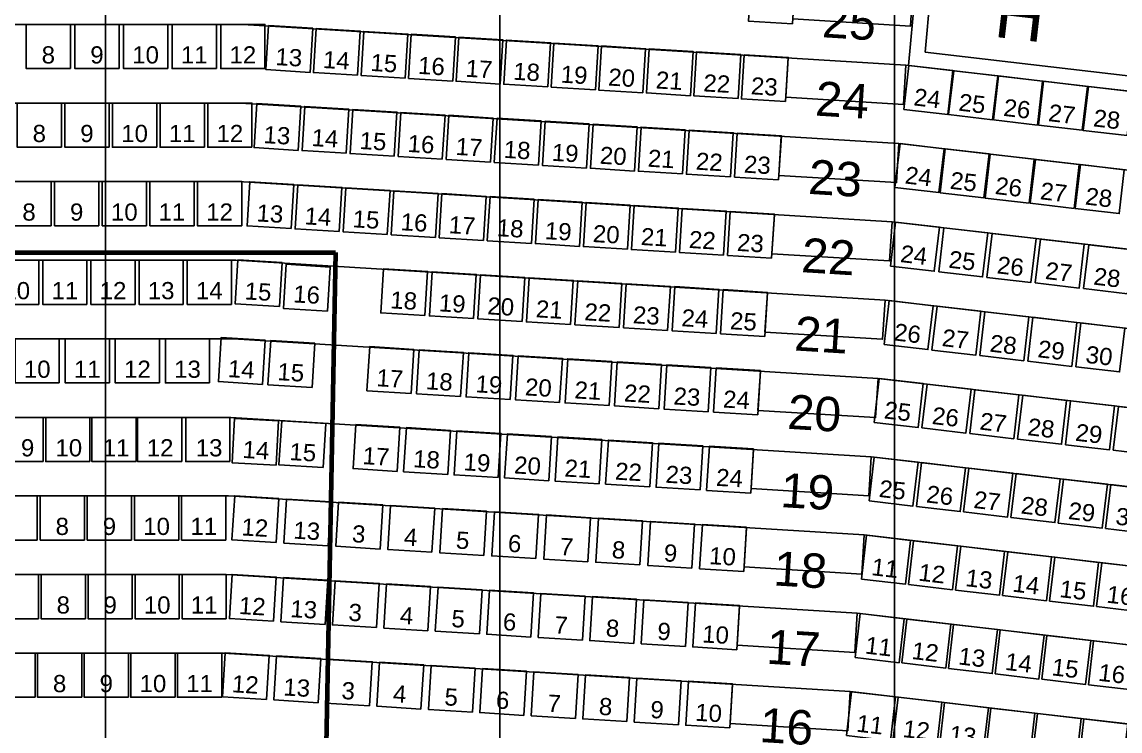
# Model space of a CAD drawing. Header units: millimetres. Extents: x -76108 to 202332, y 27411 to 140378.
# Drawn here: x 119909 to 131088, y 118273 to 125492 of the extents above; entities that cross this region are included whole.
import ezdxf
from ezdxf.enums import TextEntityAlignment as Align

# ---------------------------------------------------------------- set-up
doc = ezdxf.new("R2010")
doc.units = ezdxf.units.MM
doc.header["$LTSCALE"] = 100
for name, color, linetype in [('F-RADER', 252, 'CONTINUOUS'), ('F-STOLAR', 1, 'CONTINUOUS'), ('F-STOLNUMMER', 7, 'CONTINUOUS'), ('G-RADER', 252, 'CONTINUOUS'), ('G-RADNUMMER', 4, 'CONTINUOUS'), ('G-STOLAR', 1, 'CONTINUOUS'), ('G-STOLNUMMER', 7, 'CONTINUOUS'), ('G-TRAPPA', 254, 'CONTINUOUS'), ('LINOR_HÄNG', 40, 'CONTINUOUS'), ('SEKTIONS_NR', 4, 'CONTINUOUS')]:
    doc.layers.add(name, color=color, linetype=linetype)
doc.layers.add('SEKTIONER', color=4, linetype='CONTINUOUS', lineweight=70)
doc.styles.add('ARIAL', font='arial.ttf')

msp = doc.modelspace()

# ---------------------------------------------------------------- linework, layer by layer
at = {"layer": 'F-RADER'}
for p, q in [((122085.3, 123066.7), (118752.6, 123066.7)), ((122060.7, 122266.7), (118752.6, 122266.7)), ((122036.2, 121466.7), (118752.6, 121466.7)), ((122011.6, 120666.7), (118752.6, 120666.7)), ((123052.8, 120602.7), (122011.6, 120666.7)), ((121987.1, 119866.7), (118752.6, 119866.7)), ((123038, 119802.1), (121987.1, 119866.7)), ((121962.5, 119066.7), (118752.6, 119066.7)), ((123023.2, 119001.5), (121962.5, 119066.7))]:
    msp.add_line(p, q, dxfattribs=at)
at = {"layer": 'F-STOLAR'}
for points in [[(120081.4, 122616.7), (119631.4, 122616.7), (119631.4, 123066.7), (120081.4, 123066.7)], [(120571.4, 122616.7), (120121.4, 122616.7), (120121.4, 123066.7), (120571.4, 123066.7)], [(121061.4, 122616.7), (120611.4, 122616.7), (120611.4, 123066.7), (121061.4, 123066.7)], [(121551.4, 122616.7), (121101.4, 122616.7), (121101.4, 123066.7), (121551.4, 123066.7)], [(122041.4, 122616.7), (121591.4, 122616.7), (121591.4, 123066.7), (122041.4, 123066.7)], [(122529.6, 122593.5), (122080.4, 122621.1), (122108, 123070.2), (122557.1, 123042.7)], [(123019.8, 122548.1), (122570.6, 122575.6), (122598.2, 123024.8), (123047.4, 122997.2)], [(120289.8, 121816.7), (119839.8, 121816.7), (119839.8, 122266.7), (120289.8, 122266.7)], [(120799.8, 121816.7), (120349.8, 121816.7), (120349.8, 122266.7), (120799.8, 122266.7)], [(121309.8, 121816.7), (120859.8, 121816.7), (120859.8, 122266.7), (121309.8, 122266.7)], [(121819.8, 121816.7), (121369.8, 121816.7), (121369.8, 122266.7), (121819.8, 122266.7)], [(122358.8, 121802.5), (121909.6, 121830.1), (121937.2, 122279.2), (122386.4, 122251.6)], [(122862.8, 121771.5), (122413.7, 121799.1), (122441.3, 122248.3), (122890.4, 122220.7)], [(120126.9, 121016.7), (119676.9, 121016.7), (119676.9, 121466.7), (120126.9, 121466.7)], [(120601.7, 121016.7), (120151.7, 121016.7), (120151.7, 121466.7), (120601.7, 121466.7)], [(121071.4, 121016.7), (120621.4, 121016.7), (120621.4, 121466.7), (121071.4, 121466.7)], [(121536.1, 121016.7), (121086.1, 121016.7), (121086.1, 121466.7), (121536.1, 121466.7)], [(122026.1, 121016.7), (121576.1, 121016.7), (121576.1, 121466.7), (122026.1, 121466.7)], [(122498.4, 120981.2), (122049, 121004.3), (122072, 121453.7), (122521.4, 121430.7)], [(122974.9, 120954.6), (122525.8, 120982.2), (122553.4, 121431.4), (123002.5, 121403.8)], [(120064.8, 120216.7), (119614.8, 120216.7), (119614.8, 120666.7), (120064.8, 120666.7)], [(120544.8, 120216.7), (120094.8, 120216.7), (120094.8, 120666.7), (120544.8, 120666.7)], [(121024.8, 120216.7), (120574.8, 120216.7), (120574.8, 120666.7), (121024.8, 120666.7)], [(121504.8, 120216.7), (121054.8, 120216.7), (121054.8, 120666.7), (121504.8, 120666.7)], [(121984.8, 120216.7), (121534.8, 120216.7), (121534.8, 120666.7), (121984.8, 120666.7)], [(122496.3, 120191), (122047.2, 120218.6), (122074.8, 120667.8), (122523.9, 120640.2)], [(123025.3, 120158.5), (122576.2, 120186.1), (122603.8, 120635.3), (123052.9, 120607.7)], [(120076.9, 119416.7), (119626.9, 119416.7), (119626.9, 119866.7), (120076.9, 119866.7)], [(120554.9, 119416.7), (120104.9, 119416.7), (120104.9, 119866.7), (120554.9, 119866.7)], [(121032.9, 119416.7), (120582.9, 119416.7), (120582.9, 119866.7), (121032.9, 119866.7)], [(121510.9, 119416.7), (121060.9, 119416.7), (121060.9, 119866.7), (121510.9, 119866.7)], [(121988.9, 119416.7), (121538.9, 119416.7), (121538.9, 119866.7), (121988.9, 119866.7)], [(122470.3, 119391.1), (122021.1, 119418.7), (122048.7, 119867.9), (122497.9, 119840.3)], [(122994.3, 119358.9), (122545.1, 119386.5), (122572.7, 119835.7), (123021.9, 119808.1)], [(120042.7, 118616.7), (119592.7, 118616.7), (119592.7, 119066.7), (120042.7, 119066.7)], [(120517.7, 118616.7), (120067.7, 118616.7), (120067.7, 119066.7), (120517.7, 119066.7)], [(120992.7, 118616.7), (120542.7, 118616.7), (120542.7, 119066.7), (120992.7, 119066.7)], [(121467.7, 118616.7), (121017.7, 118616.7), (121017.7, 119066.7), (121467.7, 119066.7)], [(121942.7, 118616.7), (121492.7, 118616.7), (121492.7, 119066.7), (121942.7, 119066.7)], [(122399.3, 118594), (121950.1, 118621.6), (121977.7, 119070.7), (122426.9, 119043.1)], [(122923.3, 118561.8), (122474.2, 118589.4), (122501.7, 119038.5), (122950.9, 119010.9)]]:
    msp.add_lwpolyline(points, close=True, dxfattribs=at)
at = {"layer": 'G-RADER'}
for p, q in [((122158.9, 125466.7), (118752.6, 125466.7)), ((128908.2, 125052.2), (122158.9, 125466.7)), ((135398.6, 124294.3), (128908.2, 125052.2)), ((122134.4, 124666.7), (118752.6, 124666.7)), ((128837.2, 124255), (122134.4, 124666.7)), ((135286.4, 123502), (128837.2, 124255)), ((122109.8, 123866.7), (118752.6, 123866.7)), ((128766.2, 123457.9), (122109.8, 123866.7)), ((135174.1, 122709.6), (128766.2, 123457.9)), ((128695.3, 122660.7), (122085.3, 123066.7)), ((135061.8, 121917.3), (128695.3, 122660.7)), ((128624.3, 121863.6), (122060.7, 122266.7)), ((134949.5, 121125), (128624.3, 121863.6)), ((128553.3, 121066.4), (122036.2, 121466.7)), ((134837.2, 120332.7), (128553.3, 121066.4)), ((128482.4, 120269.3), (123052.8, 120602.7)), ((134724.9, 119540.3), (128482.4, 120269.3)), ((128411.4, 119472.1), (123038, 119802.1)), ((134612.7, 118748), (128411.4, 119472.1)), ((128340.4, 118675), (123023.2, 119001.5)), ((134500.4, 117955.7), (128340.4, 118675))]:
    msp.add_line(p, q, dxfattribs=at)
at = {"layer": 'G-STOLAR'}
for points in [[(127753.8, 125473.7), (127304.7, 125501.3), (127332.2, 125950.5), (127781.4, 125922.9)], [(120403.1, 125016.7), (119953.1, 125016.7), (119953.1, 125466.7), (120403.1, 125466.7)], [(120898.1, 125016.7), (120448.1, 125016.7), (120448.1, 125466.7), (120898.1, 125466.7)], [(121393.1, 125016.7), (120943.1, 125016.7), (120943.1, 125466.7), (121393.1, 125466.7)], [(121888.1, 125016.7), (121438.1, 125016.7), (121438.1, 125466.7), (121888.1, 125466.7)], [(122383.1, 125016.7), (121933.1, 125016.7), (121933.1, 125466.7), (122383.1, 125466.7)], [(122842.3, 124978.8), (122393.1, 125006.4), (122420.7, 125455.6), (122869.9, 125428)], [(123326.4, 124949.1), (122877.2, 124976.7), (122904.8, 125425.8), (123353.9, 125398.2)], [(123810.4, 124919.4), (123361.3, 124946.9), (123388.9, 125396.1), (123838, 125368.5)], [(124294.5, 124889.6), (123845.4, 124917.2), (123873, 125366.4), (124322.1, 125338.8)], [(124778.6, 124859.9), (124329.5, 124887.5), (124357, 125336.6), (124806.2, 125309)], [(125262.7, 124830.2), (124813.5, 124857.7), (124841.1, 125306.9), (125290.3, 125279.3)], [(125746.8, 124800.4), (125297.6, 124828), (125325.2, 125277.2), (125774.4, 125249.6)], [(126230.9, 124770.7), (125781.7, 124798.3), (125809.3, 125247.4), (126258.5, 125219.8)], [(126715, 124741), (126265.8, 124768.6), (126293.4, 125217.7), (126742.6, 125190.1)], [(127199.1, 124711.2), (126749.9, 124738.8), (126777.5, 125188), (127226.6, 125160.4)], [(127683.1, 124681.5), (127234, 124709.1), (127261.6, 125158.2), (127710.7, 125130.7)], [(128886.1, 124601.7), (129333, 124549.5), (129385.2, 124996.5), (128938.3, 125048.6)], [(129343, 124548.3), (129789.9, 124496.1), (129842.1, 124943.1), (129395.2, 124995.3)], [(129799.9, 124495), (130246.8, 124442.8), (130299, 124889.8), (129852, 124941.9)], [(130256.8, 124441.6), (130703.7, 124389.4), (130755.9, 124836.4), (130308.9, 124888.6)], [(130713.6, 124388.3), (131160.6, 124336.1), (131212.8, 124783.1), (130765.8, 124835.2)], [(120311, 124216.7), (119861, 124216.7), (119861, 124666.7), (120311, 124666.7)], [(120796, 124216.7), (120346, 124216.7), (120346, 124666.7), (120796, 124666.7)], [(121281, 124216.7), (120831, 124216.7), (120831, 124666.7), (121281, 124666.7)], [(121766, 124216.7), (121316, 124216.7), (121316, 124666.7), (121766, 124666.7)], [(122251, 124216.7), (121801, 124216.7), (121801, 124666.7), (122251, 124666.7)], [(122721.4, 124184.7), (122272.2, 124212.3), (122299.8, 124661.5), (122749, 124633.9)], [(123210.5, 124154.7), (122761.3, 124182.3), (122788.9, 124631.4), (123238.1, 124603.9)], [(123699.5, 124124.7), (123250.4, 124152.2), (123278, 124601.4), (123727.1, 124573.8)], [(124188.6, 124094.6), (123739.5, 124122.2), (123767.1, 124571.4), (124216.2, 124543.8)], [(124677.7, 124064.6), (124228.6, 124092.2), (124256.1, 124541.3), (124705.3, 124513.7)], [(125166.8, 124034.5), (124717.6, 124062.1), (124745.2, 124511.3), (125194.4, 124483.7)], [(125655.9, 124004.5), (125206.7, 124032.1), (125234.3, 124481.2), (125683.4, 124453.7)], [(126144.9, 123974.5), (125695.8, 124002.1), (125723.4, 124451.2), (126172.5, 124423.6)], [(126634, 123944.4), (126184.9, 123972), (126212.5, 124421.2), (126661.6, 124393.6)], [(127123.1, 123914.4), (126673.9, 123942), (126701.5, 124391.1), (127150.7, 124363.5)], [(127612.2, 123884.4), (127163, 123911.9), (127190.6, 124361.1), (127639.8, 124333.5)], [(128796.5, 123806.7), (129243.5, 123754.5), (129295.7, 124201.5), (128848.7, 124253.7)], [(129255.4, 123753.1), (129702.4, 123700.9), (129754.6, 124147.9), (129307.6, 124200.1)], [(129714.3, 123699.5), (130161.3, 123647.3), (130213.5, 124094.3), (129766.5, 124146.5)], [(130173.2, 123646), (130620.1, 123593.8), (130672.3, 124040.7), (130225.4, 124092.9)], [(130632.1, 123592.4), (131079, 123540.2), (131131.2, 123987.1), (130684.3, 124039.3)], [(120206.3, 123416.7), (119756.3, 123416.7), (119756.3, 123866.7), (120206.3, 123866.7)], [(120691.3, 123416.7), (120241.3, 123416.7), (120241.3, 123866.7), (120691.3, 123866.7)], [(121176.3, 123416.7), (120726.3, 123416.7), (120726.3, 123866.7), (121176.3, 123866.7)], [(121661.3, 123416.7), (121211.3, 123416.7), (121211.3, 123866.7), (121661.3, 123866.7)], [(122146.3, 123416.7), (121696.3, 123416.7), (121696.3, 123866.7), (122146.3, 123866.7)], [(122650.4, 123387.6), (122201.3, 123415.2), (122228.9, 123864.3), (122678, 123836.7)], [(123139.5, 123357.5), (122690.4, 123385.1), (122717.9, 123834.3), (123167.1, 123806.7)], [(123628.6, 123327.5), (123179.4, 123355.1), (123207, 123804.3), (123656.2, 123776.7)], [(124117.7, 123297.5), (123668.5, 123325.1), (123696.1, 123774.2), (124145.2, 123746.6)], [(124606.7, 123267.4), (124157.6, 123295), (124185.2, 123744.2), (124634.3, 123716.6)], [(125095.8, 123237.4), (124646.7, 123265), (124674.3, 123714.1), (125123.4, 123686.5)], [(125584.9, 123207.4), (125135.7, 123234.9), (125163.3, 123684.1), (125612.5, 123656.5)], [(126074, 123177.3), (125624.8, 123204.9), (125652.4, 123654.1), (126101.6, 123626.5)], [(126563.1, 123147.3), (126113.9, 123174.9), (126141.5, 123624), (126590.6, 123596.4)], [(127052.1, 123117.2), (126603, 123144.8), (126630.6, 123594), (127079.7, 123566.4)], [(127541.2, 123087.2), (127092.1, 123114.8), (127119.6, 123563.9), (127568.8, 123536.4)], [(128749.8, 123006.7), (129196.8, 122954.5), (129249, 123401.5), (128802, 123453.7)], [(129241.5, 122949.3), (129688.4, 122897.1), (129740.6, 123344.1), (129293.7, 123396.3)], [(129733.1, 122891.9), (130180.1, 122839.7), (130232.3, 123286.7), (129785.3, 123338.9)], [(130224.8, 122834.5), (130671.7, 122782.3), (130723.9, 123229.3), (130277, 123281.5)], [(130716.4, 122777.1), (131163.4, 122724.9), (131215.6, 123171.9), (130768.6, 123224)], [(124011.8, 122502.5), (123562.6, 122530.1), (123590.2, 122979.2), (124039.3, 122951.6)], [(124505.8, 122472.1), (124056.7, 122499.7), (124084.3, 122948.9), (124533.4, 122921.3)], [(124999.9, 122441.8), (124550.7, 122469.4), (124578.3, 122918.5), (125027.5, 122890.9)], [(125494, 122411.4), (125044.8, 122439), (125072.4, 122888.2), (125521.6, 122860.6)], [(125988, 122381.1), (125538.9, 122408.7), (125566.5, 122857.8), (126015.6, 122830.2)], [(126482.1, 122350.7), (126033, 122378.3), (126060.5, 122827.5), (126509.7, 122799.9)], [(126976.2, 122320.4), (126527, 122348), (126554.6, 122797.1), (127003.8, 122769.6)], [(127470.2, 122290.1), (127021.1, 122317.6), (127048.7, 122766.8), (127497.8, 122739.2)], [(128685.2, 122208.8), (129132.2, 122156.6), (129184.3, 122603.6), (128737.4, 122655.8)], [(129172.9, 122151.9), (129619.8, 122099.7), (129672, 122546.7), (129225.1, 122598.8)], [(129660.6, 122094.9), (130107.5, 122042.7), (130159.7, 122489.7), (129712.8, 122541.9)], [(130148.3, 122038), (130595.2, 121985.8), (130647.4, 122432.8), (130200.4, 122485)], [(130635.9, 121981), (131082.9, 121928.9), (131135.1, 122375.8), (130688.1, 122428)], [(123870.9, 121709.6), (123421.8, 121737.2), (123449.4, 122186.4), (123898.5, 122158.8)], [(124375, 121678.7), (123925.8, 121706.2), (123953.4, 122155.4), (124402.6, 122127.8)], [(124879, 121647.7), (124429.9, 121675.3), (124457.5, 122124.4), (124906.6, 122096.8)], [(125383.1, 121616.7), (124933.9, 121644.3), (124961.5, 122093.5), (125410.7, 122065.9)], [(125887.1, 121585.8), (125438, 121613.4), (125465.6, 122062.5), (125914.7, 122034.9)], [(126391.2, 121554.8), (125942, 121582.4), (125969.6, 122031.6), (126418.8, 122004)], [(126895.2, 121523.9), (126446.1, 121551.4), (126473.7, 122000.6), (126922.8, 121973)], [(127399.3, 121492.9), (126950.1, 121520.5), (126977.7, 121969.6), (127426.9, 121942.1)], [(128584.8, 121415.1), (129031.8, 121362.9), (129084, 121809.9), (128637, 121862.1)], [(129071.5, 121358.3), (129518.5, 121306.1), (129570.7, 121753.1), (129123.7, 121805.2)], [(129558.2, 121301.5), (130005.2, 121249.3), (130057.4, 121696.2), (129610.4, 121748.4)], [(130044.9, 121244.6), (130491.9, 121192.4), (130544.1, 121639.4), (130097.1, 121691.6)], [(130531.6, 121187.8), (130978.6, 121135.6), (131030.8, 121582.6), (130583.8, 121634.8)], [(131018.3, 121131), (131465.3, 121078.8), (131517.4, 121525.7), (131070.5, 121577.9)], [(123730.1, 120916.8), (123280.9, 120944.3), (123308.5, 121393.5), (123757.7, 121365.9)], [(124244.1, 120885.2), (123795, 120912.8), (123822.6, 121361.9), (124271.7, 121334.3)], [(124758.2, 120853.6), (124309, 120881.2), (124336.6, 121330.4), (124785.7, 121302.8)], [(125272.2, 120822), (124823, 120849.6), (124850.6, 121298.8), (125299.8, 121271.2)], [(125786.2, 120790.5), (125337.1, 120818.1), (125364.7, 121267.2), (125813.8, 121239.6)], [(126300.3, 120758.9), (125851.1, 120786.5), (125878.7, 121235.6), (126327.8, 121208.1)], [(126814.3, 120727.3), (126365.1, 120754.9), (126392.7, 121204.1), (126841.9, 121176.5)], [(127328.3, 120695.8), (126879.2, 120723.3), (126906.7, 121172.5), (127355.9, 121144.9)], [(128532.1, 120615.8), (128979.1, 120563.6), (129031.3, 121010.6), (128584.3, 121062.8)], [(129013.9, 120559.6), (129460.8, 120507.4), (129513, 120954.4), (129066.1, 121006.5)], [(129495.6, 120503.3), (129942.6, 120451.1), (129994.7, 120898.1), (129547.8, 120950.3)], [(129977.3, 120447.1), (130424.3, 120394.9), (130476.5, 120841.9), (130029.5, 120894)], [(130459, 120390.8), (130906, 120338.6), (130958.2, 120785.6), (130511.2, 120837.8)], [(130940.8, 120334.6), (131387.7, 120282.4), (131439.9, 120729.4), (130993, 120781.5)], [(123554.3, 120126), (123105.2, 120153.6), (123132.8, 120602.8), (123581.9, 120575.2)], [(124083.3, 120093.6), (123634.2, 120121.1), (123661.8, 120570.3), (124110.9, 120542.7)], [(124612.3, 120061.1), (124163.2, 120088.6), (124190.8, 120537.8), (124639.9, 120510.2)], [(125141.3, 120028.6), (124692.2, 120056.2), (124719.8, 120505.3), (125168.9, 120477.7)], [(125670.3, 119996.1), (125221.2, 120023.7), (125248.8, 120472.8), (125697.9, 120445.2)], [(126199.3, 119963.6), (125750.2, 119991.2), (125777.8, 120440.3), (126226.9, 120412.7)], [(126728.3, 119931.1), (126279.2, 119958.7), (126306.8, 120407.8), (126755.9, 120380.3)], [(127257.3, 119898.6), (126808.2, 119926.2), (126835.8, 120375.3), (127284.9, 120347.8)], [(128455.6, 119819.3), (128902.6, 119767.1), (128954.8, 120214.1), (128507.8, 120266.3)], [(128934.4, 119763.4), (129381.3, 119711.2), (129433.5, 120158.2), (128986.5, 120210.4)], [(129413.1, 119707.5), (129860.1, 119655.3), (129912.3, 120102.3), (129465.3, 120154.5)], [(129891.9, 119651.6), (130338.8, 119599.4), (130391, 120046.4), (129944, 120098.6)], [(130370.6, 119595.7), (130817.6, 119543.5), (130869.8, 119990.5), (130422.8, 120042.7)], [(130849.3, 119539.8), (131296.3, 119487.6), (131348.5, 119934.6), (130901.5, 119986.8)], [(123518.3, 119326.7), (123069.1, 119354.3), (123096.7, 119803.5), (123545.9, 119775.9)], [(124042.3, 119294.6), (123593.2, 119322.1), (123620.7, 119771.3), (124069.9, 119743.7)], [(124566.3, 119262.4), (124117.2, 119290), (124144.8, 119739.1), (124593.9, 119711.5)], [(125090.3, 119230.2), (124641.2, 119257.8), (124668.8, 119706.9), (125117.9, 119679.3)], [(125614.3, 119198), (125165.2, 119225.6), (125192.8, 119674.8), (125641.9, 119647.2)], [(126138.4, 119165.8), (125689.2, 119193.4), (125716.8, 119642.6), (126165.9, 119615)], [(126662.4, 119133.6), (126213.2, 119161.2), (126240.8, 119610.4), (126690, 119582.8)], [(127186.4, 119101.5), (126737.2, 119129), (126764.8, 119578.2), (127214, 119550.6)], [(128391, 119021.4), (128838, 118969.2), (128890.2, 119416.2), (128443.2, 119468.4)], [(128865.8, 118966), (129312.7, 118913.8), (129364.9, 119360.8), (128918, 119413)], [(129340.5, 118910.6), (129787.5, 118858.4), (129839.7, 119305.3), (129392.7, 119357.5)], [(129815.3, 118855.1), (130262.3, 118802.9), (130314.5, 119249.9), (129867.5, 119302.1)], [(130290.1, 118799.7), (130737.1, 118747.5), (130789.2, 119194.5), (130342.3, 119246.7)], [(130764.9, 118744.3), (131211.8, 118692.1), (131264, 119139), (130817.1, 119191.2)], [(123447.3, 118529.6), (122998.2, 118557.2), (123025.8, 119006.3), (123474.9, 118978.8)], [(123971.3, 118497.4), (123522.2, 118525), (123549.8, 118974.2), (123998.9, 118946.6)], [(124495.4, 118465.2), (124046.2, 118492.8), (124073.8, 118942), (124522.9, 118914.4)], [(125019.4, 118433), (124570.2, 118460.6), (124597.8, 118909.8), (125047, 118882.2)], [(125543.4, 118400.9), (125094.2, 118428.4), (125121.8, 118877.6), (125571, 118850)], [(126067.4, 118368.7), (125618.2, 118396.3), (125645.8, 118845.4), (126095, 118817.8)], [(126591.4, 118336.5), (126142.3, 118364.1), (126169.8, 118813.2), (126619, 118785.6)], [(127115.4, 118304.3), (126666.3, 118331.9), (126693.8, 118781), (127143, 118753.5)], [(128302.6, 118226.3), (128749.5, 118174.1), (128801.7, 118621.1), (128354.7, 118673.3)], [(128775.3, 118171.1), (129222.3, 118118.9), (129274.5, 118565.9), (128827.5, 118618.1)], [(129248.1, 118115.9), (129695.1, 118063.7), (129747.3, 118510.7), (129300.3, 118562.9)], [(129720.9, 118060.7), (130167.9, 118008.5), (130220.1, 118455.5), (129773.1, 118507.7)], [(130193.7, 118005.5), (130640.7, 117953.3), (130692.9, 118400.3), (130245.9, 118452.5)], [(130666.5, 117950.3), (131113.5, 117898.1), (131165.6, 118345.1), (130718.7, 118397.3)]]:
    msp.add_lwpolyline(points, close=True, dxfattribs=at)
at = {"layer": 'G-TRAPPA'}
for p, q in [((129009, 125845.8), (128934.6, 125049.1)), ((129163, 125827.8), (129103, 125185.5)), ((135369.9, 124297.6), (128908.2, 125052.2))]:
    msp.add_line(p, q, dxfattribs=at)
for points in [[(128979.1, 125849.3), (128954.6, 125450.1), (127756.9, 125523.6), (127781.4, 125922.9)], [(128908.2, 125052.2), (128883.6, 124652.9), (127685.9, 124726.5), (127710.4, 125125.7)], [(135237.5, 124469.2), (129103, 125185.5)], [(128837.2, 124255), (128812.7, 123855.8), (127614.9, 123929.3), (127639.5, 124328.6)], [(128766.2, 123457.9), (128741.7, 123058.6), (127544, 123132.2), (127568.5, 123531.4)], [(128695.3, 122660.7), (128670.8, 122261.5), (127473, 122335), (127497.5, 122734.3)], [(128624.3, 121863.6), (128599.8, 121464.3), (127402, 121537.9), (127426.6, 121937.1)], [(128553.3, 121066.4), (128528.8, 120667.2), (127331.1, 120740.7), (127355.6, 121140)], [(128482.4, 120269.3), (128457.9, 119870), (127260.1, 119943.6), (127284.6, 120342.8)], [(128411.4, 119472.1), (128386.9, 119072.9), (127189.1, 119146.4), (127213.7, 119545.7)], [(128340.4, 118675), (128315.9, 118275.7), (127118.2, 118349.3), (127142.7, 118748.5)]]:
    msp.add_lwpolyline(points, dxfattribs=at)
at = {"layer": 'LINOR_HÄNG'}
for p, q in [((120760.1, 137808.9), (120760.1, 30391.1)), ((124775.1, 137450.7), (124775.1, 30749.3)), ((128790.1, 136831.3), (128790.1, 31368.7))]:
    msp.add_line(p, q, dxfattribs=at)
at = {"layer": 'SEKTIONER'}
for p, q in [((116476.9, 123146.3), (123099.9, 123146.3)), ((123099.9, 123146.3), (122853.6, 109847.6))]:
    msp.add_line(p, q, dxfattribs=at)

# ---------------------------------------------------------------- texts
at = {"layer": 'F-STOLNUMMER', "style": 'ARIAL'}
for s, rotation, p in [('10', 360, (119856.4, 122616.7)), ('11', 360, (120346.4, 122616.7)), ('12', 360, (120836.4, 122616.7)), ('13', 360, (121326.4, 122616.7)), ('14', 360, (121816.4, 122616.7)), ('15', 356.48536, (122305, 122607.3)), ('16', 356.48536, (122799, 122577)), ('10', 360, (120064.8, 121816.7)), ('11', 360, (120574.8, 121816.7)), ('12', 360, (121084.8, 121816.7)), ('13', 360, (121594.8, 121816.7)), ('14', 356.48536, (122134.2, 121816.3)), ('15', 356.48536, (122638.3, 121785.3)), ('9', 360, (119967.3, 121016.7)), ('10', 360, (120386.4, 121016.7)), ('11', 360, (120867.3, 121016.7)), ('12', 360, (121315.6, 121016.7)), ('13', 360, (121814.4, 121016.7)), ('14', 356.48536, (122283.8, 120993.7)), ('15', 356.48536, (122760.6, 120971.6)), ('8', 360, (120319.8, 120216.7)), ('9', 360, (120799.8, 120216.7)), ('10', 360, (121279.8, 120216.7)), ('11', 360, (121759.8, 120216.7)), ('12', 356.48536, (122271.7, 120204.8)), ('13', 356.48536, (122800.7, 120172.3)), ('8', 360, (120329.9, 119416.7)), ('9', 360, (120807.9, 119416.7)), ('10', 360, (121285.9, 119416.7)), ('11', 360, (121763.9, 119416.7)), ('12', 356.48536, (122245.7, 119404.9)), ('13', 356.48536, (122769.7, 119372.7)), ('8', 360, (120292.7, 118616.7)), ('9', 360, (120767.7, 118616.7)), ('10', 360, (121242.7, 118616.7)), ('11', 360, (121717.7, 118616.7)), ('12', 356.48536, (122174.7, 118607.8)), ('13', 356.48536, (122698.7, 118575.6))]:
    msp.add_text(s, height=175, rotation=rotation, dxfattribs=at).set_placement(p, align=Align.BOTTOM_CENTER)
at = {"layer": 'G-RADNUMMER', "style": 'ARIAL'}
for s, p in [('25', (128049.5, 125336.8)), ('24', (127978.5, 124539.6)), ('23', (127907.6, 123742.5)), ('22', (127836.6, 122945.3)), ('21', (127765.7, 122148.2)), ('20', (127694.7, 121351)), ('19', (127623.7, 120553.9)), ('18', (127552.8, 119756.7)), ('17', (127481.8, 118959.6)), ('16', (127410.8, 118162.4))]:
    msp.add_text(s, height=350, rotation=356.48537, dxfattribs=at).set_placement(p)
at = {"layer": 'G-STOLNUMMER', "style": 'ARIAL'}
for s, rotation, p in [('8', 360, (120178.1, 125016.7)), ('9', 360, (120673.1, 125016.7)), ('10', 360, (121168.1, 125016.7)), ('11', 360, (121663.1, 125016.7)), ('12', 360, (122158.1, 125016.7)), ('13', 356.48536, (122617.7, 124992.6)), ('14', 356.48536, (123101.8, 124962.9)), ('15', 356.48536, (123585.9, 124933.1)), ('16', 356.48536, (124070, 124903.4)), ('17', 356.48536, (124554, 124873.7)), ('18', 356.48536, (125038.1, 124844)), ('19', 356.48536, (125522.2, 124814.2)), ('20', 356.48536, (126006.3, 124784.5)), ('21', 356.48536, (126490.4, 124754.8)), ('22', 356.48536, (126974.5, 124725)), ('23', 356.48536, (127458.6, 124695.3)), ('24', 353.34001, (129109.5, 124575.6)), ('25', 353.34001, (129566.4, 124522.2)), ('26', 353.34001, (130023.3, 124468.9)), ('27', 353.34001, (130480.2, 124415.5)), ('28', 353.34001, (130937.1, 124362.2)), ('8', 360, (120086, 124216.7)), ('9', 360, (120571, 124216.7)), ('10', 360, (121056, 124216.7)), ('11', 360, (121541, 124216.7)), ('12', 360, (122026, 124216.7)), ('13', 356.48536, (122496.8, 124198.5)), ('14', 356.48536, (122985.9, 124168.5)), ('15', 356.48536, (123475, 124138.5)), ('16', 356.48536, (123964.1, 124108.4)), ('17', 356.48536, (124453.1, 124078.4)), ('18', 356.48536, (124942.2, 124048.3)), ('19', 356.48536, (125431.3, 124018.3)), ('20', 356.48536, (125920.4, 123988.3)), ('21', 356.48536, (126409.4, 123958.2)), ('22', 356.48536, (126898.5, 123928.2)), ('23', 356.48536, (127387.6, 123898.1)), ('24', 353.34001, (129020, 123780.6)), ('25', 353.34001, (129478.9, 123727)), ('26', 353.34001, (129937.8, 123673.4)), ('27', 353.34001, (130396.7, 123619.9)), ('28', 353.34001, (130855.5, 123566.3)), ('8', 360, (119981.3, 123416.7)), ('9', 360, (120466.3, 123416.7)), ('10', 360, (120951.3, 123416.7)), ('11', 360, (121436.3, 123416.7)), ('12', 360, (121921.3, 123416.7)), ('13', 356.48536, (122425.9, 123401.4)), ('14', 356.48536, (122914.9, 123371.3)), ('15', 356.48536, (123404, 123341.3)), ('16', 356.48536, (123893.1, 123311.3)), ('17', 356.48536, (124382.2, 123281.2)), ('18', 356.48536, (124871.2, 123251.2)), ('19', 356.48536, (125360.3, 123221.1)), ('20', 356.48536, (125849.4, 123191.1)), ('21', 356.48536, (126338.5, 123161.1)), ('22', 356.48536, (126827.6, 123131)), ('23', 356.48536, (127316.6, 123101)), ('24', 353.34001, (128973.3, 122980.6)), ('25', 353.34001, (129464.9, 122923.2)), ('26', 353.34001, (129956.6, 122865.8)), ('27', 353.34001, (130448.3, 122808.4)), ('28', 353.34001, (130939.9, 122751)), ('18', 356.48536, (123787.2, 122516.3)), ('19', 356.48536, (124281.3, 122485.9)), ('20', 356.48536, (124775.3, 122455.6)), ('21', 356.48536, (125269.4, 122425.2)), ('22', 356.48536, (125763.5, 122394.9)), ('23', 356.48536, (126257.5, 122364.5)), ('24', 356.48536, (126751.6, 122334.2)), ('25', 356.48536, (127245.7, 122303.8)), ('26', 353.34001, (128908.7, 122182.7)), ('27', 353.34001, (129396.4, 122125.8)), ('28', 353.34001, (129884, 122068.8)), ('29', 353.34001, (130371.7, 122011.9)), ('30', 353.34001, (130859.4, 121955)), ('17', 356.48536, (123646.4, 121723.4)), ('18', 356.48536, (124150.4, 121692.4)), ('19', 356.48536, (124654.5, 121661.5)), ('20', 356.48536, (125158.5, 121630.5)), ('21', 356.48536, (125662.6, 121599.6)), ('22', 356.48536, (126166.6, 121568.6)), ('23', 356.48536, (126670.7, 121537.7)), ('24', 356.48536, (127174.7, 121506.7)), ('25', 353.34001, (128808.3, 121389)), ('26', 353.34001, (129295, 121332.2)), ('27', 353.34001, (129781.7, 121275.4)), ('28', 353.34001, (130268.4, 121218.5)), ('29', 353.34001, (130755.1, 121161.7)), ('17', 356.48536, (123505.5, 120930.5)), ('18', 356.48536, (124019.5, 120899)), ('19', 356.48536, (124533.6, 120867.4)), ('20', 356.48536, (125047.6, 120835.8)), ('21', 356.48536, (125561.6, 120804.3)), ('22', 356.48536, (126075.7, 120772.7)), ('23', 356.48536, (126589.7, 120741.1)), ('24', 356.48536, (127103.7, 120709.5)), ('25', 353.34001, (128755.6, 120589.7)), ('26', 353.34001, (129237.3, 120533.5)), ('27', 353.34001, (129719.1, 120477.2)), ('28', 353.34001, (130200.8, 120421)), ('29', 353.34001, (130682.5, 120364.7)), ('30', 353.34001, (131164.3, 120308.5)), ('3', 356.48536, (123329.7, 120139.8)), ('4', 356.48536, (123858.8, 120107.3)), ('5', 356.48536, (124387.8, 120074.9)), ('6', 356.48536, (124916.8, 120042.4)), ('7', 356.48536, (125445.8, 120009.9)), ('8', 356.48536, (125974.8, 119977.4)), ('9', 356.48536, (126503.8, 119944.9)), ('10', 356.48536, (127032.8, 119912.4)), ('11', 353.34001, (128679.1, 119793.2)), ('12', 353.34001, (129157.8, 119737.3)), ('13', 353.34001, (129636.6, 119681.4)), ('14', 353.34001, (130115.3, 119625.5)), ('15', 353.34001, (130594.1, 119569.6)), ('16', 353.34001, (131072.8, 119513.7)), ('3', 356.48536, (123293.7, 119340.5)), ('4', 356.48536, (123817.7, 119308.4)), ('5', 356.48536, (124341.7, 119276.2)), ('6', 356.48536, (124865.8, 119244)), ('7', 356.48536, (125389.8, 119211.8)), ('8', 356.48536, (125913.8, 119179.6)), ('9', 356.48536, (126437.8, 119147.4)), ('10', 356.48536, (126961.8, 119115.3)), ('11', 353.34001, (128614.5, 118995.3)), ('12', 353.34001, (129089.3, 118939.9)), ('13', 353.34001, (129564, 118884.5)), ('14', 353.34001, (130038.8, 118829)), ('15', 353.34001, (130513.6, 118773.6)), ('16', 353.34001, (130988.4, 118718.2)), ('3', 356.48536, (123222.8, 118543.4)), ('4', 356.48536, (123746.8, 118511.2)), ('5', 356.48536, (124270.8, 118479)), ('6', 356.48536, (124794.8, 118446.8)), ('7', 356.48536, (125318.8, 118414.7)), ('8', 356.48536, (125842.8, 118382.5)), ('9', 356.48536, (126366.8, 118350.3)), ('10', 356.48536, (126890.8, 118318.1)), ('11', 353.34001, (128526, 118200.2)), ('12', 353.34001, (128998.8, 118145)), ('13', 353.34001, (129471.6, 118089.8))]:
    msp.add_text(s, height=175, rotation=rotation, dxfattribs=at).set_placement(p, align=Align.BOTTOM_CENTER)
at = {"layer": 'SEKTIONS_NR', "style": 'ARIAL'}
msp.add_text('H', height=500, rotation=353.34, dxfattribs=at).set_placement((129793.3, 125342))

doc.saveas('drawing.dxf')
